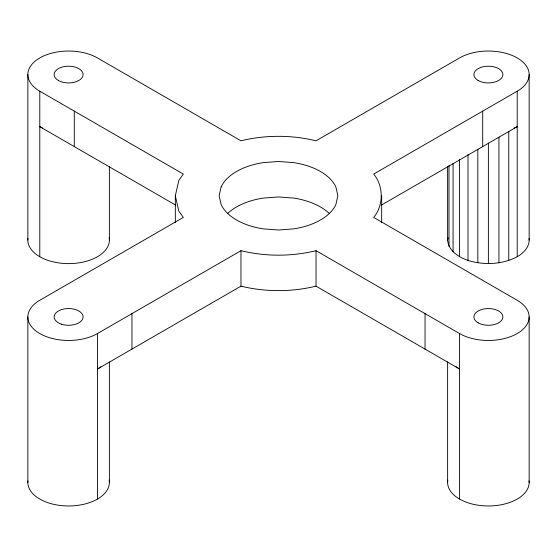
<?xml version="1.0" encoding="UTF-8"?>
<svg xmlns="http://www.w3.org/2000/svg" width="557" height="557" viewBox="0 0 557 557"><rect width="100%" height="100%" fill="white"/><g stroke="black" fill="none" stroke-linecap="round" stroke-linejoin="round"><path stroke-width="0.84" d="M175.323 222.563L175.323 195.744L178.839 180.329L183.323 174.076L39.791 91.216A40.765 23.533 0 0 1 39.791 57.928A40.765 23.533 0 0 1 97.44 57.928L240.972 140.796C265.404 134.836 291.596 134.836 316.028 140.796L459.56 57.928A40.765 23.533 0 0 1 517.209 57.928A40.765 23.533 0 0 1 517.209 91.216L517.209 256.721C502.184 264.631 484.096 265.313 467.998 260.46C458.773 257.16 448.406 250.894 447.619 240.081L447.619 166.39M517.209 91.216L373.677 174.076C383.745 186.017 383.745 205.47 373.677 217.411L517.209 300.279A40.765 23.533 0 0 1 517.209 333.559A40.765 23.533 0 0 1 459.56 333.559L316.028 250.699C291.596 256.652 265.404 256.652 240.972 250.699L97.44 333.559A40.765 23.533 0 0 1 39.791 333.559A40.765 23.533 0 0 1 39.791 300.279L183.323 217.411L178.839 211.166L175.323 195.744M447.619 240.081L448.141 237.797M456.044 366.715A40.765 23.533 0 0 0 459.56 369.026L316.028 286.159C291.596 292.119 265.404 292.119 240.972 286.159L97.44 369.026A40.765 23.533 0 0 0 100.956 366.715M381.197 205.206L517.209 126.676L514.139 128.04M175.803 205.206L39.791 126.676A40.765 23.533 0 0 0 42.652 128.18M529.15 74.568L529.15 240.081M529.15 316.919L529.15 482.432M508.764 131.285L508.764 260.46M498.933 137.106L498.933 262.813M488.385 143.107L488.385 263.614M482.703 111.135L482.703 146.602M477.829 149.241L477.829 262.813M467.998 154.693L467.998 260.46M459.56 159.622L459.56 256.721M459.56 333.559L459.56 499.072M453.078 163.417L453.078 251.848M449.005 165.547L449.005 246.173M447.619 361.925L447.619 482.432M425.047 313.64L425.047 349.107M381.677 195.744L381.677 222.563M316.028 250.699L316.028 286.159M240.972 250.699L240.972 286.159M131.953 313.64L131.953 349.107M109.381 166.39L109.381 240.081M109.381 361.925L109.381 482.432M97.44 333.559L97.44 499.072M74.297 111.135L74.297 146.602M39.791 91.216L39.791 256.721M27.85 74.568L27.85 240.081M27.85 316.919L27.85 482.432M227.646 213.526A59.362 34.276 0 0 1 263.134 198.104L278.5 196.941L293.866 198.104A59.362 34.276 0 0 1 329.354 213.526M529.066 238.549A40.765 23.533 0 0 1 517.209 256.721M109.186 237.776A40.765 23.533 0 0 1 69.284 263.614A40.765 23.533 0 0 1 27.934 238.549M109.186 480.127A40.765 23.533 0 0 1 69.284 505.965A40.765 23.533 0 0 1 27.934 480.9M529.066 480.9A40.765 23.533 0 0 1 487.716 505.965A40.765 23.533 0 0 1 447.814 480.127M221.157 186.874L219.138 195.744L221.157 204.614A59.362 34.276 0 0 0 263.134 228.85L278.5 230.02L293.866 228.85A59.362 34.276 0 0 0 335.843 204.614L337.862 195.744L335.843 186.874A59.362 34.276 0 0 0 293.866 162.637L278.5 161.474L263.134 162.637A59.362 34.276 0 0 0 221.157 186.874M61.374 324.16A14.482 8.362 0 0 0 83.097 316.919A14.482 8.362 0 0 0 61.374 309.678A14.482 8.362 0 0 0 61.374 324.16M58.381 80.48A14.482 8.362 0 0 0 82.603 76.734A14.482 8.362 0 0 0 64.87 66.492A14.482 8.362 0 0 0 58.381 80.48M478.143 322.83A14.482 8.362 0 0 0 502.372 319.084A14.482 8.362 0 0 0 484.639 308.843A14.482 8.362 0 0 0 478.143 322.83M478.143 80.48A14.482 8.362 0 0 0 502.372 76.734A14.482 8.362 0 0 0 484.639 66.492A14.482 8.362 0 0 0 478.143 80.48"/></g></svg>
